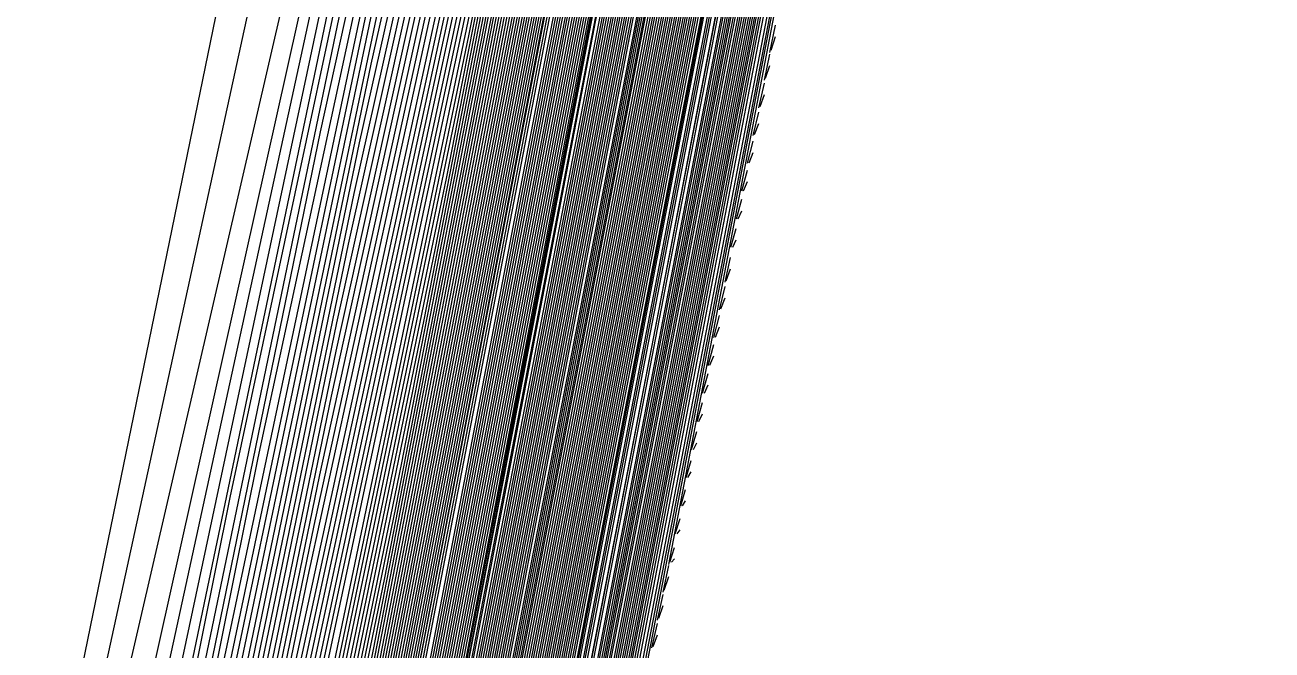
# Model space of a CAD drawing. Header units: inches. Extents: x 2608994 to 2618701, y 1261813 to 1271655.
# Drawn here: x 2617538.8 to 2617805, y 1263867.3 to 1264000.7 of the extents above; entities that cross this region are included whole.
import ezdxf

# ---------------------------------------------------------------- set-up
doc = ezdxf.new("R2010")
doc.units = ezdxf.units.IN
doc.header["$MEASUREMENT"] = 0

msp = doc.modelspace()

# ---------------------------------------------------------------- linework, layer by layer
for points, elevation in [([(2617623.4, 1263620.39), (2617859.89, 1264845.52), (2618066.8, 1265936.58), (2618226.4, 1266788.48), (2618311.99, 1267253.92)], 423), ([(2617609, 1263548.34), (2617915.6, 1265141.86), (2618219.2, 1266753.96), (2618306.8, 1267230.45)], 422), ([(2617449.4, 1262745.57), (2617804.23, 1264581.52), (2618096.8, 1266132.39), (2618215.6, 1266773.77), (2618294.8, 1267212.39)], 413), ([(2617437.4, 1262685.6), (2617803.06, 1264577.92), (2618088.4, 1266091.08), (2618208.4, 1266738.98), (2618290, 1267190.95)], 412), ([(2617586.2, 1263433.17), (2617894.04, 1265031.52), (2618206, 1266687.1), (2618295.98, 1267175.92)], 421), ([(2617420.6, 1262600.34), (2617801.9, 1264574.32), (2618080, 1266049.75), (2618202.4, 1266710.7), (2618284, 1267162.68)], 411), ([(2617571.8, 1263361.14), (2617880.8, 1264964.79), (2618198.8, 1266652.52), (2618291.14, 1267154.32)], 420), ([(2617411, 1262552.34), (2617800.97, 1264571.92), (2618072.8, 1266014.81), (2618196.4, 1266682.41), (2618279.2, 1267141.18)], 410), ([(2616766.14, 1262375.32), (2617303.41, 1262494.72), (2617309.55, 1262497.12), (2617345.6, 1262528.8), (2617375.6, 1262552.03), (2617394.8, 1262563.91), (2617411.6, 1262570.64), (2617794.64, 1264558.72), (2617975.6, 1265521.68), (2618206, 1266772.48), (2618268.4, 1267128.17)], 402), ([(2617549, 1263245.97), (2617863.95, 1264879.12), (2618184.4, 1266579.16), (2618281.29, 1267105.12)], 419), ([(2616451.68, 1262312.92), (2617131.65, 1262462.32), (2617261.37, 1262492.32), (2617267.57, 1262494.72), (2617319.2, 1262540.92), (2617361.2, 1262573.94), (2617388.8, 1262591.26), (2617416.4, 1262602.37), (2617520.8, 1263153.33), (2617787.45, 1264533.52), (2617876, 1265004.25), (2618128, 1266364.51), (2618206, 1266797.91), (2618255.2, 1267084.32)], 397), ([(2616700.09, 1262362.12), (2617296.59, 1262494.72), (2617301.69, 1262497.12), (2617339.6, 1262530.58), (2617370.4, 1262554.72), (2617391.2, 1262568.07), (2617411.6, 1262576.35), (2617412.8, 1262578.04), (2617520.8, 1263144.33), (2617794.17, 1264558.72), (2617966, 1265473.52), (2618197.6, 1266730.6), (2618260, 1267085.25)], 401), ([(2617189.84, 1262459.32), (2617363.44, 1262498.32), (2617367.12, 1262499.52), (2617392.4, 1262520.09), (2617404.4, 1262526.6), (2617405.6, 1262529.26), (2617798.65, 1264562.32), (2618044, 1265864.12), (2618174.8, 1266569.07), (2618264.8, 1267065.38)], 409), ([(2616258.68, 1262274.52), (2617060.14, 1262450.32), (2617233.01, 1262489.92), (2617242.68, 1262493.52), (2617304.8, 1262549.62), (2617355.58, 1262589.52), (2617388.8, 1262609.71), (2617418.8, 1262620.2), (2617523.2, 1263172.57), (2617796.08, 1264586.32), (2617985.2, 1265599.93), (2618131.6, 1266397.21), (2618202.4, 1266793.6), (2618246.8, 1267055.65)], 394), ([(2616644.89, 1262351.32), (2617285.74, 1262493.52), (2617292.45, 1262495.92), (2617333.6, 1262532.38), (2617367.2, 1262558.84), (2617392.4, 1262574.79), (2617412.8, 1262582.67), (2617414, 1262585.5), (2617519.6, 1263140.34), (2617793.47, 1264557.52), (2617951.6, 1265399.6), (2618186.84, 1266675.52), (2618251.6, 1267042.43)], 400), ([(2617134.79, 1262448.52), (2617356.67, 1262498.32), (2617388.8, 1262523.73), (2617405.6, 1262532.92), (2617406.8, 1262536.86), (2617798.18, 1264562.32), (2618039.2, 1265841.93), (2618170, 1266547.22), (2618258.8, 1267037.05)], 408), ([(2615757.12, 1262174.92), (2616140.27, 1262261.92), (2616400.53, 1262318.32), (2616696.4, 1262380.17), (2617051.85, 1262458.72), (2617163.38, 1262485.12), (2617175.78, 1262489.92), (2617262.8, 1262570.44), (2617300, 1262601.65), (2617332.92, 1262626.72), (2617375.6, 1262653.23), (2617392.4, 1262660.36), (2617426, 1262669.99), (2617427.2, 1262673.42), (2617519.6, 1263171.63), (2617790.46, 1264576.72), (2618036.8, 1265908.9), (2618134, 1266446.91), (2618196.4, 1266806.34), (2618228.8, 1267013.51)], 386), ([(2616324.79, 1262287.72), (2617087.59, 1262455.12), (2617243.82, 1262491.12), (2617251.85, 1262494.72), (2617309.6, 1262546.7), (2617357.6, 1262584.4), (2617388.8, 1262603.55), (2617417.6, 1262613.87), (2617524.4, 1263176.57), (2617806.27, 1264637.92), (2618051.2, 1265953.57), (2618203.6, 1266794.99), (2618240.8, 1267011.62)], 395), ([(2615691.2, 1262161.72), (2616108.4, 1262256.59), (2616382.31, 1262315.92), (2616694, 1262380.86), (2617046.07, 1262458.72), (2617156.78, 1262485.12), (2617166.47, 1262488.72), (2617257.11, 1262572.72), (2617295.2, 1262604.81), (2617328.48, 1262630.32), (2617352.8, 1262646.76), (2617373.2, 1262658.38), (2617391.2, 1262666.07), (2617427.2, 1262676.3), (2617428.4, 1262681), (2617463.2, 1262874.84), (2617519.6, 1263173.84), (2617789.98, 1264576.72), (2618032, 1265886.39), (2618114.34, 1266339.52), (2618190.4, 1266777), (2618224, 1266991)], 385), ([(2617504, 1263175.46), (2617587.57, 1263620.32), (2617782.4, 1264637.43), (2617918, 1265396.4), (2618005.6, 1265901.61), (2618052.4, 1266194.88), (2618063.2, 1266278.31), (2618065.3, 1266319.12), (2617918.52, 1266497.92), (2617769.82, 1266669.52), (2617642, 1266808.91), (2617466.18, 1266989.92)], 346), ([(2617068.78, 1262435.32), (2617349.62, 1262498.32), (2617386.4, 1262528.24), (2617406.8, 1262539.25), (2617797.25, 1264559.92), (2618022.4, 1265755.47), (2618155.6, 1266473.12), (2618248, 1266981.71)], 407), ([(2615635.69, 1262150.92), (2616085.6, 1262253.28), (2616372.4, 1262315.3), (2616692.8, 1262381.82), (2617034.96, 1262457.52), (2617146.1, 1262483.92), (2617158.73, 1262488.72), (2617255.6, 1262578.67), (2617296.4, 1262612.81), (2617331.2, 1262639.06), (2617356.4, 1262655.54), (2617378, 1262667.02), (2617428.4, 1262682.91), (2617465.6, 1262889.64), (2617520.8, 1263182.35), (2617789.5, 1264576.72), (2618028.4, 1265870.44), (2618113.87, 1266339.52), (2618186.8, 1266761.98), (2618220.4, 1266977.24)], 384), ([(2617534.6, 1263173.95), (2617839.87, 1264755.52), (2618149.6, 1266396.29), (2618254, 1266960.39)], 418), ([(2616573.17, 1262336.92), (2617175.74, 1262469.52), (2617278.96, 1262493.52), (2617284.65, 1262495.92), (2617330, 1262536.22), (2617367.2, 1262565.27), (2617392.4, 1262580.87), (2617414, 1262589), (2617790.7, 1264545.52), (2617919.2, 1265229.29), (2618165.2, 1266560.44), (2618236, 1266958.01)], 399), ([(2615569.79, 1262137.72), (2615765.2, 1262183.28), (2616054.4, 1262248.15), (2616356.91, 1262313.52), (2616691.6, 1262382.77), (2617034.5, 1262458.72), (2617139.52, 1262483.92), (2617150.83, 1262488.72), (2617248.69, 1262579.92), (2617290.4, 1262615.07), (2617326.4, 1262642.47), (2617352.8, 1262659.95), (2617375.6, 1262672.25), (2617391.2, 1262678.3), (2617428.4, 1262688.64), (2617429.6, 1262690.1), (2617464.4, 1262884.98), (2617520.8, 1263184.57), (2617789.25, 1264577.92), (2618027.2, 1265867.63), (2618122, 1266393.57), (2618183.2, 1266746.94), (2618215.6, 1266954.62)], 383), ([(2616380.12, 1262298.52), (2617104.19, 1262457.52), (2617250.54, 1262491.12), (2617259.73, 1262494.72), (2617314.4, 1262543.8), (2617358.8, 1262578.73), (2617386.4, 1262596.16), (2617416.4, 1262607.55), (2617417.6, 1262609.8), (2617500.4, 1263049.2), (2617781.47, 1264504.72), (2617844.85, 1264840.72), (2618093.2, 1266178.26), (2618176, 1266634.38), (2618232.4, 1266955.27)], 396), ([(2617539.4, 1263542.32), (2617631.2, 1263983.52), (2617741.94, 1264550.32), (2617830.4, 1265079.6), (2617853.2, 1265230.5), (2617858.71, 1265285.92), (2617636, 1265608.53), (2617402.19, 1265955.52), (2617339.8, 1266044.32), (2617274.58, 1266133.12), (2617176.06, 1266260.32), (2617079.2, 1266377.73), (2616959.2, 1266513.92), (2616849.32, 1266631.12), (2616799.6, 1266680.82), (2616755.2, 1266722.38), (2616712, 1266759.86), (2616670, 1266793.05), (2616438.4, 1266950.04)], 295), ([(2617518.4, 1263344.36), (2617590.4, 1263705.44), (2617758.13, 1264577.92), (2617844.8, 1265075.97), (2617907.2, 1265447.19), (2617942, 1265673.56), (2617949.2, 1265731.95), (2617949.82, 1265756.32), (2617727.67, 1266057.52), (2617618.12, 1266202.72), (2617502.34, 1266349.12), (2617385.92, 1266488.32), (2617236.1, 1266657.52), (2617095.81, 1266807.52), (2616954.54, 1266949.12)], 318), ([(2617013.73, 1262424.52), (2617338.88, 1262497.12), (2617342.22, 1262498.32), (2617384, 1262532.78), (2617408, 1262546.11), (2617797, 1264561.12), (2618017.6, 1265733.2), (2618148.4, 1266438.16), (2618240.8, 1266946.6)], 406), ([(2616192.62, 1262261.32), (2616387.11, 1262305.12), (2617043.56, 1262447.92), (2617226.31, 1262489.92), (2617234.8, 1262493.52), (2617300, 1262552.55), (2617352.8, 1262594.12), (2617387.6, 1262615.3), (2617420, 1262626.67), (2617502.8, 1263068.27), (2617780.29, 1264505.92), (2617847.12, 1264861.12), (2618054.8, 1265980.65), (2618186.8, 1266710.14), (2618226.4, 1266939.14)], 393), ([(2617518.4, 1263348.01), (2617595.2, 1263733.04), (2617757.64, 1264577.92), (2617843.6, 1265072.49), (2617904.8, 1265437.38), (2617938.4, 1265656.76), (2617945.6, 1265716.52), (2617945.6, 1265736.59), (2617713.86, 1266051.52), (2617608.3, 1266191.92), (2617493.92, 1266337.12), (2617380.4, 1266473.47), (2617232.98, 1266640.72), (2617092.4, 1266791.67), (2616951.43, 1266933.52)], 317), ([(2617520.2, 1263101.94), (2617827.46, 1264693.12), (2618142.4, 1266361.59), (2618248, 1266932.3)], 417), ([(2615503.93, 1262124.52), (2615724.4, 1262175.96), (2616029.2, 1262244.36), (2616344.09, 1262312.32), (2616689.2, 1262383.47), (2617018.1, 1262456.32), (2617128.87, 1262482.72), (2617141.68, 1262487.52), (2617243.6, 1262582.77), (2617286.8, 1262619.26), (2617324, 1262647.61), (2617350.4, 1262665.11), (2617373.2, 1262677.48), (2617388.8, 1262683.67), (2617429.6, 1262694.94), (2617430.8, 1262697.67), (2617464.4, 1262886.79), (2617520.8, 1263186.78), (2617788.55, 1264576.72), (2618022.4, 1265845.05), (2618117.2, 1266371.24), (2618178.4, 1266724.68), (2618210.8, 1266931.98)], 382), ([(2617539.52, 1263538.72), (2617628.8, 1263968.29), (2617742.44, 1264550.32), (2617832.8, 1265090.09), (2617856.8, 1265248.44), (2617862.8, 1265306.54), (2617668.81, 1265585.92), (2617411.94, 1265965.12), (2617347.48, 1266056.32), (2617280.98, 1266146.32), (2617180.94, 1266274.72), (2617083.45, 1266392.32), (2616962.42, 1266529.12), (2616850, 1266648.48), (2616800.8, 1266697.41), (2616754, 1266741.05), (2616710.8, 1266778.34), (2616668.8, 1266811.32), (2616491.2, 1266931.49)], 296), ([(2617532.8, 1263357.67), (2617768.94, 1264592.32), (2617888, 1265265.21), (2617966, 1265720.21), (2618009.2, 1265995.51), (2618018.74, 1266073.12), (2618019.29, 1266099.52), (2617814.8, 1266358.54), (2617730.71, 1266460.72), (2617648, 1266557.92), (2617569.54, 1266646.72), (2617482.95, 1266741.52), (2617301.2, 1266932.08)], 335), ([(2617676.2, 1263885.57), (2617978, 1265457.82), (2618255.2, 1266930.66)], 426), ([(2617561.6, 1263530.4), (2617764, 1264586.32), (2617867.6, 1265176.44), (2617938.4, 1265593.26), (2617976.8, 1265840.13), (2617985.2, 1265906.63), (2617986.4, 1265938.84), (2617825.55, 1266149.92), (2617719.99, 1266285.52), (2617620.07, 1266409.12), (2617521.73, 1266525.52), (2617400.35, 1266662.32), (2617266.88, 1266806.32), (2617148.62, 1266928.72)], 327), ([(2616953.21, 1262412.52), (2617331.94, 1262497.12), (2617379.07, 1262535.52), (2617394.8, 1262545.83), (2617408, 1262551.48), (2617409.2, 1262553.62), (2617796.53, 1264561.12), (2618012.8, 1265710.91), (2618143.6, 1266416.21), (2618236, 1266924.91)], 405), ([(2617548.4, 1263450.29), (2617766.36, 1264588.72), (2617876, 1265210.63), (2617950.4, 1265646.1), (2617991.2, 1265905.43), (2618000.8, 1265979.03), (2618003.2, 1266017.92), (2617889.15, 1266166.72), (2617769.27, 1266319.12), (2617667.36, 1266443.92), (2617650.4, 1266464.19), (2617648.2, 1266464.32), (2617649.2, 1266466.42), (2617580.62, 1266545.92), (2617475.13, 1266664.72), (2617358.66, 1266790.72), (2617229.68, 1266925.12)], 331), ([(2617526.8, 1263421.23), (2617606, 1263812.33), (2617747.68, 1264544.32), (2617814.8, 1264931.51), (2617873.6, 1265283.59), (2617906, 1265494.36), (2617913.2, 1265551.87), (2617913.9, 1265572.72), (2617544.66, 1266087.52), (2617445.82, 1266218.32), (2617345.5, 1266344.32), (2617212.7, 1266501.52), (2617080.36, 1266649.12), (2616939.09, 1266796.72), (2616811.6, 1266920.27)], 309), ([(2615443.22, 1262112.52), (2615683.6, 1262168.67), (2616000.4, 1262239.8), (2616331.18, 1262311.12), (2616687.52, 1262384.32), (2617017.64, 1262457.52), (2617122.3, 1262482.72), (2617133.78, 1262487.52), (2617237.6, 1262584.83), (2617281.28, 1262621.92), (2617319.2, 1262651.06), (2617346.8, 1262669.55), (2617369.6, 1262682.16), (2617387.6, 1262689.42), (2617430.8, 1262701.24), (2617432, 1262705.33), (2617464.4, 1262888.59), (2617520.8, 1263189), (2617788.3, 1264577.92), (2618020, 1265835.63), (2618113.6, 1266355.64), (2618174.8, 1266709.59), (2618207.2, 1266918.12)], 381), ([(2617519.6, 1263357.82), (2617598.8, 1263754.47), (2617756.94, 1264576.72), (2617840, 1265054.97), (2617900, 1265412.74), (2617933.6, 1265631.2), (2617940.8, 1265688.43), (2617942, 1265715.56), (2617705.43, 1266038.32), (2617601.28, 1266177.52), (2617488.44, 1266321.52), (2617376.17, 1266457.12), (2617229.88, 1266623.92), (2617090, 1266774.78), (2616949.6, 1266916.68)], 316), ([(2617554.4, 1263490.32), (2617764.26, 1264585.12), (2617868.8, 1265179.82), (2617940.8, 1265602.87), (2617980.4, 1265856.5), (2617989.04, 1265924.32), (2617990.68, 1265957.92), (2617855.65, 1266135.52), (2617738.88, 1266285.52), (2617645.6, 1266401.38), (2617542.82, 1266523.12), (2617428.17, 1266652.72), (2617301.88, 1266789.52), (2617179.81, 1266916.72)], 328), ([(2617552, 1263474.92), (2617764.96, 1264586.32), (2617872.4, 1265197.02), (2617944.4, 1265619.72), (2617984, 1265872.84), (2617993.6, 1265948.69), (2617994.8, 1265978.58), (2617855.34, 1266160.72), (2617747.38, 1266298.72), (2617650.4, 1266418.34), (2617558.81, 1266526.72), (2617450.62, 1266649.12), (2617331.25, 1266778.72), (2617206.18, 1266909.52)], 329), ([(2617570, 1263497.53), (2617767.23, 1264521.52), (2617873.6, 1265104.67), (2617993.6, 1265774.27), (2618069.2, 1266210.93), (2618110, 1266470.07), (2618119.07, 1266544.72), (2618120.18, 1266578.32), (2618037.55, 1266674.32), (2617921.58, 1266802.72), (2617820.82, 1266909.52)], 359), ([(2617531.6, 1263348.43), (2617769.64, 1264593.52), (2617890.4, 1265275.36), (2617969.6, 1265736.85), (2618012.8, 1266011.51), (2618022.4, 1266087.99), (2618023.6, 1266119.49), (2617834.17, 1266358.72), (2617681.02, 1266542.32), (2617604.28, 1266629.92), (2617523.77, 1266718.72), (2617346.53, 1266905.92)], 336), ([(2616137.23, 1262250.52), (2616363.9, 1262301.52), (2617032.42, 1262446.72), (2617219.53, 1262489.92), (2617225.56, 1262492.32), (2617294, 1262554.48), (2617348.85, 1262597.92), (2617386.4, 1262620.91), (2617420, 1262632.44), (2617423.6, 1262646.19), (2617517.2, 1263145.74), (2617793.31, 1264576.72), (2618052.4, 1265971.37), (2618153.2, 1266526.13), (2618219.2, 1266902.96)], 392), ([(2617517.2, 1263349.14), (2617602.4, 1263775.9), (2617756.02, 1264574.32), (2617837.6, 1265044.45), (2617896.4, 1265395.46), (2617930, 1265614.28), (2617937.2, 1265672.54), (2617937.83, 1265695.12), (2617696.15, 1266026.32), (2617594.27, 1266163.12), (2617482.98, 1266305.92), (2617371.32, 1266441.52), (2617225.71, 1266608.32), (2617088.34, 1266757.12), (2616947.2, 1266900.4)], 315), ([(2617572.4, 1263512.46), (2617766.76, 1264521.52), (2617860.4, 1265034.77), (2617985.2, 1265730.81), (2618063.2, 1266180.72), (2618105.2, 1266446.48), (2618114.8, 1266524.65), (2618116, 1266558.42), (2618027.2, 1266661.83), (2617910.06, 1266791.92), (2617808.43, 1266899.92)], 358), ([(2617577.2, 1263542.33), (2617766.04, 1264522.72), (2617842.4, 1264941.24), (2617970.8, 1265657.36), (2618052.4, 1266127.4), (2618095.6, 1266399.25), (2618105.77, 1266479.92), (2618107.55, 1266518.32), (2618106.4, 1266521.35), (2618006.4, 1266637.12), (2617876.19, 1266782.32), (2617765.35, 1266899.92)], 356), ([(2615382.51, 1262100.52), (2615644, 1262161.67), (2615976.4, 1262236.33), (2616320.8, 1262310.47), (2616685.6, 1262385.12), (2617006.58, 1262456.32), (2617111.69, 1262481.52), (2617124.6, 1262486.32), (2617182.4, 1262541.97), (2617235.2, 1262590.09), (2617280.8, 1262628.68), (2617320.84, 1262659.12), (2617349.2, 1262677.65), (2617373.49, 1262690.32), (2617420, 1262705.07), (2617432, 1262707.52), (2617466.8, 1262903.47), (2617523.2, 1263203.82), (2617787.6, 1264576.72), (2618017.6, 1265826.2), (2618111.2, 1266346.81), (2618171.2, 1266694.49), (2618202.4, 1266895.37)], 380), ([(2617533.31, 1263470.32), (2617610.8, 1263849.05), (2617746.18, 1264546.72), (2617808.8, 1264909.78), (2617862.8, 1265235.62), (2617891.6, 1265424.99), (2617897.6, 1265474.13), (2617897.6, 1265492.08), (2617663.6, 1265822.53), (2617659.88, 1265825.92), (2617658.8, 1265829.28), (2617506.96, 1266044.32), (2617423.57, 1266157.12), (2617338.02, 1266267.52), (2617222, 1266409.21), (2617100.8, 1266548.67), (2616968.99, 1266691.12), (2616850, 1266811.39), (2616758.94, 1266896.32)], 305), ([(2617549.6, 1263459.51), (2617765.66, 1264587.52), (2617874.8, 1265207.28), (2617948, 1265636.55), (2617988.8, 1265897.67), (2617997.33, 1265965.12), (2617998.77, 1265998.72), (2617871.74, 1266164.32), (2617760.69, 1266305.92), (2617667.2, 1266421.06), (2617576.94, 1266527.92), (2617474.22, 1266644.32), (2617360.67, 1266767.92), (2617237.18, 1266897.52)], 330), ([(2617661.8, 1263813.52), (2617964.8, 1265391.5), (2618248, 1266896.22)], 425), ([(2617528, 1263431.28), (2617607.2, 1263821.49), (2617747.41, 1264545.52), (2617816, 1264941.97), (2617872.4, 1265280.94), (2617903.6, 1265485.83), (2617909.6, 1265535.71), (2617909.6, 1265553.25), (2617534.3, 1266077.92), (2617440.47, 1266202.72), (2617343.66, 1266325.12), (2617215.9, 1266477.52), (2617086.4, 1266623.12), (2616946.74, 1266770.32), (2616822.87, 1266891.52)], 308), ([(2617497.4, 1262986.8), (2617811.85, 1264613.92), (2618129.2, 1266294.69), (2618239.6, 1266891.06)], 416), ([(2617574.8, 1263527.39), (2617766.28, 1264521.52), (2617848.4, 1264971.44), (2617976.8, 1265687.32), (2618057.2, 1266150.5), (2618100.4, 1266422.87), (2618110, 1266499.33), (2618111.64, 1266538.72), (2618018.14, 1266647.92), (2617899.71, 1266779.92), (2617796.09, 1266890.32)], 357), ([(2616065.89, 1262236.12), (2616335.09, 1262296.72), (2616999.58, 1262440.72), (2617208.86, 1262488.72), (2617217.76, 1262492.32), (2617283.26, 1262552.32), (2617338.01, 1262596.72), (2617362.4, 1262613.62), (2617382.8, 1262625.36), (2617397.2, 1262631.56), (2617421.2, 1262638.76), (2617423.6, 1262647.67), (2617518.4, 1263154.23), (2617792.84, 1264576.72), (2618048.8, 1265955.53), (2618149.6, 1266510.72), (2618215.6, 1266888.09)], 391), ([(2617511.2, 1263221.77), (2617598.1, 1263682.72), (2617775.4, 1264606.72), (2617909.6, 1265359.62), (2617996, 1265859.65), (2618041.6, 1266147.95), (2618051.22, 1266224.32), (2618052.51, 1266260.32), (2617944.64, 1266393.52), (2617846.7, 1266511.12), (2617740.84, 1266633.52), (2617638.4, 1266746.74), (2617637.89, 1266749.92), (2617636, 1266749.4), (2617505.97, 1266886.72)], 343), ([(2617541.53, 1263574.72), (2617579.07, 1263759.52), (2617643.2, 1264059.57), (2617739.89, 1264552.72), (2617810, 1264973.63), (2617831.6, 1265114.27), (2617839.36, 1265176.72), (2617838.8, 1265184.07), (2617671.64, 1265426.32), (2617672.64, 1265427.52), (2617541.2, 1265621.56), (2617350.84, 1265912.32), (2617241.25, 1266069.52), (2617149.2, 1266191.92), (2617053.44, 1266310.72), (2616942.63, 1266439.12), (2616836.8, 1266554.2), (2616788.8, 1266603.07), (2616754, 1266635.99), (2616709.6, 1266674.88), (2616668.8, 1266707.41), (2616634, 1266732.22), (2616516.4, 1266808.56), (2616406, 1266882.96)], 290), ([(2617524.4, 1263389.85), (2617606, 1263797.32), (2617755.97, 1264576.72), (2617836.4, 1265040.94), (2617894, 1265385.55), (2617926.4, 1265597.32), (2617933.6, 1265656.93), (2617933.6, 1265675.51), (2617678.99, 1266025.12), (2617584.57, 1266152.32), (2617474.66, 1266293.92), (2617365.48, 1266427.12), (2617222.64, 1266591.52), (2617085.87, 1266740.32), (2616944.61, 1266884.32)], 314), ([(2615316.68, 1262087.32), (2615598.4, 1262153.31), (2615945.2, 1262231.29), (2616305.12, 1262308.72), (2616684.4, 1262386.07), (2617000.82, 1262456.32), (2617105.14, 1262481.52), (2617116.74, 1262486.32), (2617175.1, 1262542.72), (2617229.2, 1262592.18), (2617276, 1262631.97), (2617316.8, 1262663.17), (2617346.8, 1262682.87), (2617372, 1262696.02), (2617418.8, 1262711.08), (2617433.2, 1262714.3), (2617465.6, 1262898.72), (2617522, 1263199.73), (2617787.35, 1264577.92), (2618014, 1265810.15), (2618106.4, 1266324.39), (2618166.4, 1266672.13), (2618198.8, 1266881.49)], 379), ([(2617541.92, 1263572.32), (2617577.75, 1263748.72), (2617640.8, 1264044.37), (2617740.4, 1264552.72), (2617817.2, 1265014.56), (2617837.6, 1265149.48), (2617843.29, 1265203.12), (2617595.2, 1265566.32), (2617349.82, 1265937.52), (2617294.18, 1266017.92), (2617234.26, 1266100.72), (2617137.88, 1266226.72), (2617039.45, 1266346.72), (2616934.59, 1266466.72), (2616815.2, 1266594.3), (2616776.8, 1266632.25), (2616738.4, 1266667.42), (2616700, 1266700.14), (2616664, 1266728.25), (2616437.2, 1266879.47)], 291), ([(2616506.98, 1262323.72), (2617148.28, 1262464.72), (2617268.12, 1262492.32), (2617276.77, 1262495.92), (2617326.4, 1262540.07), (2617366, 1262570.86), (2617392.4, 1262586.96), (2617415.2, 1262595.38), (2617523.2, 1263163.56), (2617789.53, 1264541.92), (2617897.6, 1265116.79), (2618147.2, 1266465.68), (2618221.6, 1266881.16)], 398), ([(2617533.71, 1263476.32), (2617612, 1263858.26), (2617745.69, 1264546.72), (2617805.2, 1264891.91), (2617858, 1265210.46), (2617886.8, 1265398.81), (2617892.9, 1265446.72), (2617894, 1265471.12), (2617498.49, 1266032.32), (2617416.45, 1266143.92), (2617332.3, 1266253.12), (2617216.97, 1266394.72), (2617098.62, 1266531.52), (2616968.23, 1266673.12), (2616850, 1266793.27), (2616757.75, 1266879.52)], 304), ([(2617578.4, 1263550.97), (2617765.79, 1264523.92), (2617835.2, 1264904.36), (2617966, 1265634.13), (2618047.6, 1266104.26), (2618092, 1266384.12), (2618101.6, 1266460.74), (2618103.12, 1266499.12), (2617995.76, 1266625.12), (2617872.4, 1266763.3), (2617763.57, 1266879.52)], 355), ([(2617541.2, 1263410.13), (2617767.06, 1264589.92), (2617880.8, 1265234.65), (2617956.4, 1265677.36), (2617997.2, 1265938.66), (2618005.77, 1266007.12), (2618006.9, 1266039.52), (2617780.78, 1266328.72), (2617691.59, 1266437.92), (2617605.14, 1266539.92), (2617511.9, 1266645.52), (2617406.8, 1266760.12), (2617295.77, 1266877.12)], 332), ([(2617565.2, 1263449.13), (2617780.11, 1264564.72), (2617956.4, 1265528.99), (2618057.2, 1266091.75), (2618122, 1266468.45), (2618155.6, 1266686.86), (2618162.79, 1266751.12), (2618162.92, 1266777.52), (2618071.79, 1266877.12)], 369), ([(2615999.91, 1262222.92), (2616308.8, 1262292.5), (2616966.74, 1262434.72), (2617198.1, 1262487.52), (2617209.86, 1262492.32), (2617282, 1262558.36), (2617342, 1262606.32), (2617378, 1262629.16), (2617396, 1262637.21), (2617422.4, 1262645.08), (2617423.6, 1262649.19), (2617518.4, 1263156.46), (2617792.36, 1264576.72), (2618046.4, 1265946.22), (2618139.83, 1266460.72), (2618212, 1266873.21)], 390), ([(2617540.45, 1263551.92), (2617633.6, 1263998.75), (2617741.6, 1264551.14), (2617829.2, 1265076.7), (2617850.8, 1265221.4), (2617854.58, 1265253.52), (2617854.4, 1265266.38), (2617669.6, 1265533.01), (2617388.36, 1265951.92), (2617328.72, 1266037.12), (2617266.42, 1266122.32), (2617169.3, 1266248.32), (2617074.66, 1266363.52), (2616956.8, 1266497.86), (2616848.11, 1266614.32), (2616798.4, 1266664.26), (2616756.4, 1266703.72), (2616713.2, 1266741.4), (2616671.2, 1266774.79), (2616638.8, 1266797.96), (2616527.2, 1266871.71)], 294), ([(2616881.7, 1262398.12), (2617321.13, 1262495.92), (2617326.59, 1262498.32), (2617375.6, 1262539.33), (2617394.8, 1262551.85), (2617409.2, 1262557.8), (2617410.4, 1262561.19), (2617795.82, 1264559.92), (2617999.6, 1265643.59), (2618131.6, 1266355.08), (2618225.2, 1266869.6)], 404), ([(2617513.6, 1263305.33), (2617577.2, 1263625.7), (2617760.72, 1264581.52), (2617855.6, 1265124.69), (2617921.6, 1265515.7), (2617957.6, 1265749.03), (2617965.42, 1265812.72), (2617966, 1265837.77), (2617770.91, 1266098.32), (2617654.38, 1266250.72), (2617528.51, 1266406.72), (2617408, 1266548.01), (2617255.33, 1266717.52), (2617111.8, 1266868.72)], 322), ([(2617520.8, 1263375.08), (2617604.8, 1263794.14), (2617753.6, 1264566.31), (2617829.2, 1265002.25), (2617888, 1265353.38), (2617921.6, 1265571.62), (2617928.8, 1265628.62), (2617930, 1265654.43), (2617660, 1266026.58), (2617657.71, 1266027.52), (2617658.8, 1266029.47), (2617578.52, 1266136.72), (2617471.14, 1266275.92), (2617362.67, 1266409.12), (2617220.65, 1266573.52), (2617084.54, 1266722.32), (2616943.6, 1266866.7)], 313), ([(2617538.8, 1263394.7), (2617767.76, 1264591.12), (2617882, 1265237.97), (2617958.8, 1265686.84), (2618000.8, 1265954.8), (2618010.4, 1266032.26), (2618011.21, 1266058.72), (2617908.29, 1266191.92), (2617796.2, 1266333.52), (2617706.9, 1266442.72), (2617620.37, 1266544.72), (2617530.32, 1266646.72), (2617430.26, 1266755.92), (2617324.56, 1266867.52)], 333), ([(2617558, 1263409.1), (2617780.81, 1264565.92), (2617958.8, 1265538.72), (2618059.6, 1266100.87), (2618124.4, 1266476.65), (2618158, 1266692.22), (2618166.4, 1266762.39), (2618167.59, 1266795.52), (2618166.4, 1266799.21), (2618104.33, 1266866.32)], 370), ([(2617511.42, 1263417.52), (2617541.85, 1263580.72), (2617580.38, 1263770.32), (2617645.6, 1264074.75), (2617739.39, 1264552.72), (2617806.4, 1264955.33), (2617826.8, 1265087.67), (2617835.52, 1265156.32), (2617835.2, 1265163.05), (2617614.37, 1265486.32), (2617494.4, 1265666.97), (2617338.96, 1265906.32), (2617232.42, 1266059.92), (2617142.61, 1266179.92), (2617047.24, 1266298.72), (2616940, 1266423.53), (2616835.66, 1266537.52), (2616788.8, 1266585.5), (2616754.76, 1266617.92), (2616710.8, 1266656.58), (2616668.8, 1266690.18), (2616632.8, 1266715.84), (2616516.4, 1266791), (2616407.2, 1266864.24)], 289), ([(2617541.49, 1263561.52), (2617636, 1264013.96), (2617741.17, 1264551.52), (2617824.4, 1265050.96), (2617846, 1265194.46), (2617850.8, 1265234.1), (2617850.8, 1265245.38), (2617619.2, 1265582.04), (2617376.26, 1265945.92), (2617319.42, 1266027.52), (2617259.2, 1266110.32), (2617165.42, 1266232.72), (2617070.3, 1266349.12), (2616955.04, 1266481.12), (2616846.93, 1266597.52), (2616797.2, 1266647.73), (2616757.6, 1266685.09), (2616713.2, 1266723.97), (2616672.4, 1266756.54), (2616638.8, 1266780.69), (2616514.35, 1266862.72)], 293), ([(2617534.33, 1263483.52), (2617613.2, 1263867.48), (2617745.21, 1264546.72), (2617802.8, 1264881.11), (2617854.4, 1265192.73), (2617883.2, 1265381.28), (2617889.2, 1265428.8), (2617890.13, 1265450.32), (2617488.34, 1266022.72), (2617408.47, 1266131.92), (2617326.61, 1266238.72), (2617212.89, 1266379.12), (2617098.28, 1266512.32), (2616967.6, 1266654.98), (2616850.04, 1266775.12), (2616757.6, 1266861.84)], 303), ([(2615255.97, 1262075.32), (2615557.6, 1262146.08), (2615920, 1262227.6), (2616294.4, 1262308.03), (2616682, 1262386.77), (2616989.78, 1262455.12), (2617094.55, 1262480.32), (2617107.53, 1262485.12), (2617169.2, 1262544.79), (2617224.4, 1262595.34), (2617272.49, 1262636.32), (2617314.4, 1262668.4), (2617343.2, 1262687.4), (2617368.4, 1262700.8), (2617418.8, 1262717.62), (2617433.2, 1262720.02), (2617434.4, 1262722.37), (2617466.8, 1262907.07), (2617523.2, 1263208.25), (2617786.87, 1264577.92), (2618011.6, 1265800.7), (2618104, 1266315.53), (2618162.8, 1266656.98), (2618194, 1266858.62)], 378), ([(2617514.8, 1263315.07), (2617578.4, 1263634.87), (2617759.6, 1264578.03), (2617850.8, 1265100.34), (2617915.6, 1265483.94), (2617952.8, 1265723.76), (2617961.2, 1265790.75), (2617962.32, 1265816.32), (2617767.7, 1266077.92), (2617649.2, 1266233.44), (2617523.91, 1266389.92), (2617400.67, 1266535.12), (2617246.62, 1266706.72), (2617102.19, 1266859.12)], 321), ([(2617535.2, 1263278.06), (2617784.54, 1264573.12), (2617994.8, 1265719.27), (2618088.4, 1266241.22), (2618149.6, 1266596.85), (2618180.8, 1266798.75), (2618188.05, 1266860.32)], 375), ([(2617580.8, 1263565.92), (2617765.32, 1264523.92), (2617819.6, 1264820.95), (2617956.4, 1265583.77), (2618041.6, 1266073.95), (2618087.2, 1266360.41), (2618097.16, 1266439.12), (2618099.01, 1266478.72), (2617996, 1266600.67), (2617871.11, 1266741.52), (2617762.9, 1266857.92)], 354), ([(2617484.2, 1262920.73), (2617808.16, 1264597.12), (2618120.8, 1266253.48), (2618232.4, 1266856.36)], 415), ([(2617492, 1263095.45), (2617585.6, 1263595.81), (2617764.4, 1264524.06), (2617813.6, 1264793.45), (2617949.2, 1265550.69), (2618033.2, 1266034.64), (2618078.8, 1266321.4), (2618088.34, 1266395.92), (2618090.8, 1266425.26), (2618090.49, 1266439.12), (2617972.45, 1266579.52), (2617843.24, 1266725.92), (2617725.09, 1266853.12)], 352), ([(2617501.6, 1263157.05), (2617594.65, 1263652.72), (2617762.93, 1264526.32), (2617796.8, 1264711.64), (2617931.2, 1265463.83), (2618015.2, 1265948.47), (2618060.8, 1266234.4), (2618071.6, 1266317.97), (2618073.76, 1266358.72), (2618057.35, 1266380.32), (2617940.08, 1266520.72), (2617795.85, 1266686.32), (2617640.8, 1266853.72)], 348), ([(2615944.48, 1262212.12), (2616282.62, 1262288.32), (2616694, 1262376.01), (2616950.21, 1262432.32), (2617191.45, 1262487.52), (2617200.7, 1262491.12), (2617276, 1262560.32), (2617337.2, 1262609.56), (2617361.2, 1262625.83), (2617381.6, 1262637.28), (2617396, 1262643.29), (2617423.6, 1262651.42), (2617424.8, 1262656.76), (2617518.4, 1263158.68), (2617791.88, 1264576.72), (2618042.8, 1265930.35), (2618138.98, 1266460.72), (2618207.2, 1266851.17)], 389), ([(2617531.6, 1263453.65), (2617608.4, 1263830.67), (2617746.93, 1264545.52), (2617811.2, 1264917.12), (2617867.6, 1265255.92), (2617898.8, 1265459.76), (2617904.8, 1265507.25), (2617906, 1265532.26), (2617527.48, 1266063.52), (2617438.81, 1266182.32), (2617347.6, 1266298.72), (2617228, 1266443.05), (2617100.72, 1266587.92), (2616965.9, 1266731.92), (2616846.4, 1266851.06)], 307), ([(2617537.6, 1263385.46), (2617768.46, 1264592.32), (2617886.8, 1265261.92), (2617963.6, 1265710.77), (2618005.6, 1265979.48), (2618014, 1266046.79), (2618015.2, 1266079.75), (2617809.76, 1266340.72), (2617648, 1266535.39), (2617558.52, 1266637.12), (2617461.03, 1266743.92), (2617358.8, 1266852.3)], 334), ([(2617523.2, 1263391.22), (2617602.4, 1263784.87), (2617750, 1264549.14), (2617824.4, 1264977.59), (2617884.4, 1265335.99), (2617918, 1265554.54), (2617925.2, 1265612.51), (2617925.85, 1265633.92), (2617570.68, 1266123.52), (2617464.4, 1266262), (2617357.86, 1266393.52), (2617218.65, 1266555.52), (2617082.8, 1266704.76), (2616942.15, 1266849.52)], 312), ([(2617522, 1263292.8), (2617770.6, 1264593.52), (2617894, 1265288.78), (2617975.6, 1265762.85), (2618020, 1266043.44), (2618029.86, 1266119.92), (2618032.19, 1266143.92), (2618032, 1266159.08), (2617945.79, 1266268.72), (2617836.23, 1266404.32), (2617724.54, 1266537.52), (2617644.81, 1266627.52), (2617645.6, 1266629.57), (2617644.4, 1266629.29), (2617546, 1266737.72), (2617440.78, 1266849.52)], 338), ([(2617494.4, 1263110.82), (2617588, 1263610.75), (2617764.13, 1264525.12), (2617810, 1264776.35), (2617945.6, 1265534.12), (2618029.6, 1266018.5), (2618075.2, 1266306.1), (2618084.8, 1266382.87), (2618086.13, 1266419.92), (2617955.8, 1266574.72), (2617828, 1266719.68), (2617707.45, 1266849.52)], 351), ([(2617541.2, 1263311.84), (2617783.61, 1264570.72), (2617990, 1265696.48), (2618084.8, 1266225.46), (2618146, 1266581.59), (2618177.2, 1266784.71), (2618184.36, 1266848.32)], 374), ([(2617562.8, 1263452.75), (2617768.65, 1264521.52), (2617902.4, 1265254.35), (2618014, 1265877.33), (2618086, 1266294.24), (2618123.2, 1266531.96), (2618131.75, 1266602.32), (2618132.94, 1266638.32), (2618053.03, 1266729.52), (2617945.29, 1266847.12)], 362), ([(2615195.26, 1262063.32), (2615512, 1262137.77), (2615890, 1262222.88), (2616280, 1262306.59), (2616680.8, 1262387.72), (2616984.03, 1262455.12), (2617088.03, 1262480.32), (2617099.69, 1262485.12), (2617162, 1262545.64), (2617219.6, 1262598.52), (2617269.51, 1262641.12), (2617312, 1262673.66), (2617343.2, 1262694.09), (2617369.6, 1262707.7), (2617429.6, 1262727.33), (2617433.2, 1262732.77), (2617434.4, 1262725.89), (2617471.6, 1262935.08), (2617526.8, 1263229.41), (2617786.17, 1264576.72), (2618005.6, 1265771.38), (2618098, 1266286.26), (2618158, 1266634.55), (2618190.4, 1266844.71)], 377), ([(2617535.42, 1263493.12), (2617615.6, 1263882.76), (2617744.94, 1264547.92), (2617801.6, 1264877.4), (2617852, 1265182.46), (2617879.6, 1265363.7), (2617885.6, 1265411.97), (2617886.02, 1265429.92), (2617479.09, 1266011.92), (2617402, 1266117.93), (2617320.93, 1266224.32), (2617208.82, 1266363.52), (2617096.87, 1266494.32), (2616967.85, 1266635.92), (2616850, 1266757.04), (2616756.4, 1266845.11)], 302), ([(2617508.8, 1263203.34), (2617601.76, 1263697.12), (2617761.74, 1264527.52), (2617789.58, 1264679.92), (2617921.6, 1265420.47), (2618005.6, 1265906.73), (2618050, 1266187.75), (2618059.6, 1266264.2), (2618061.44, 1266289.12), (2618060.8, 1266300.64), (2617891.13, 1266506.32), (2617741.88, 1266677.92), (2617587.27, 1266844.72)], 345), ([(2617516, 1263324.81), (2617584.4, 1263668.67), (2617759.53, 1264580.32), (2617850.8, 1265103.86), (2617914.4, 1265481.51), (2617950.4, 1265715.77), (2617957.6, 1265775.45), (2617957.81, 1265797.12), (2617759.08, 1266064.72), (2617650.4, 1266208.33), (2617522.26, 1266369.52), (2617395.74, 1266519.52), (2617242.37, 1266691.12), (2617099.67, 1266842.32)], 320), ([(2616832.16, 1262388.52), (2617314.26, 1262495.92), (2617376.8, 1262546.55), (2617394.8, 1262557.88), (2617410.4, 1262564.12), (2617795.12, 1264558.72), (2617991.2, 1265601.94), (2618124.4, 1266320.02), (2618219.2, 1266841.14)], 403), ([(2617524.4, 1263401.2), (2617603.6, 1263794.02), (2617748.8, 1264545.19), (2617819.6, 1264952.88), (2617879.6, 1265311.16), (2617913.2, 1265528.8), (2617920.4, 1265584.67), (2617922.1, 1265612.32), (2617660, 1265977.53), (2617562.87, 1266110.32), (2617457.5, 1266248.32), (2617351.08, 1266380.32), (2617209.27, 1266545.92), (2617072.88, 1266695.92), (2616931.89, 1266841.12)], 311), ([(2617496.8, 1263126.21), (2617590.4, 1263625.7), (2617763.65, 1264525.12), (2617801.6, 1264732.66), (2617937.2, 1265490.36), (2618022.4, 1265980.93), (2618069.2, 1266273.76), (2618080, 1266357.41), (2618082.23, 1266398.32), (2618081.2, 1266401.54), (2617962.87, 1266542.32), (2617821.05, 1266704.32), (2617694.45, 1266841.12)], 350), ([(2617540.41, 1263560.32), (2617575.43, 1263733.12), (2617638.4, 1264029.17), (2617740.67, 1264551.52), (2617814.8, 1264995.08), (2617837.6, 1265142.45), (2617847.22, 1265217.52), (2617846.95, 1265224.72), (2617609.6, 1265570.59), (2617377.25, 1265920.72), (2617317.79, 1266007.12), (2617257.32, 1266091.12), (2617161.56, 1266217.12), (2617063.96, 1266337.12), (2616947.99, 1266470.32), (2616839.2, 1266587.55), (2616791.2, 1266635.93), (2616752.8, 1266671.96), (2616709.6, 1266709.57), (2616668.8, 1266741.94), (2616636.4, 1266765.05), (2616526, 1266837.33)], 292), ([(2617520.8, 1263283.55), (2617771.6, 1264596.37), (2617897.6, 1265305.73), (2617980.4, 1265786.59), (2618024.8, 1266067.82), (2618034.4, 1266143.34), (2618035.88, 1266179.92), (2617834.22, 1266430.72), (2617746.39, 1266535.12), (2617662.4, 1266631.46), (2617571.2, 1266732.09), (2617472.28, 1266837.52)], 339), ([(2617489.6, 1263080.08), (2617583.2, 1263580.86), (2617764.85, 1264523.92), (2617816, 1264803.89), (2617952.8, 1265567.24), (2618038, 1266057.88), (2618082.4, 1266336.68), (2618093.2, 1266421.93), (2618094.62, 1266459.52), (2617985.04, 1266589.12), (2617866.38, 1266723.52), (2617759.91, 1266838.72)], 353), ([(2617499.2, 1263141.62), (2617591.6, 1263634.37), (2617763.18, 1264525.12), (2617800.46, 1264729.12), (2617936, 1265487.29), (2618021.2, 1265978.99), (2618066.8, 1266266.83), (2618076.4, 1266343.56), (2618077.65, 1266380.32), (2617936.09, 1266549.52), (2617803.56, 1266700.72), (2617675.82, 1266838.72)], 349), ([(2617504, 1263172.48), (2617597.17, 1263668.32), (2617762.46, 1264526.32), (2617796.8, 1264714.41), (2617930, 1265460.74), (2618014, 1265946.5), (2618058.4, 1266227.38), (2618068.07, 1266304.72), (2618069.2, 1266340.58), (2617915.6, 1266525.45), (2617777.43, 1266683.92), (2617634.8, 1266838.37)], 347), ([(2617510, 1263212.55), (2617594.66, 1263662.32), (2617777.6, 1264616.24), (2617912, 1265369.63), (2617998.4, 1265868.89), (2618044, 1266155.18), (2618054.8, 1266238.43), (2618056.84, 1266279.52), (2617890.4, 1266483.18), (2617733.36, 1266664.72), (2617572.48, 1266838.72)], 344), ([(2617517.2, 1263258.87), (2617774, 1264604.32), (2617904.8, 1265339.55), (2617988.8, 1265826.77), (2618033.2, 1266107.97), (2618042.88, 1266184.72), (2618044.75, 1266209.92), (2618044.02, 1266220.72), (2617852.02, 1266457.12), (2617770.4, 1266553.54), (2617689.9, 1266645.52), (2617606, 1266737.96), (2617512.58, 1266837.52)], 341), ([(2615878.52, 1262198.92), (2616193.44, 1262270.32), (2616700, 1262378.52), (2617068.76, 1262459.92), (2617180.71, 1262486.32), (2617192.82, 1262491.12), (2617274.8, 1262566.44), (2617340.06, 1262618.32), (2617362.4, 1262633.06), (2617381.6, 1262643.54), (2617424.8, 1262658.54), (2617520.8, 1263173.46), (2617791.18, 1264575.52), (2618039.2, 1265914.46), (2618138.8, 1266464.39), (2618203.6, 1266836.24)], 388), ([(2617537.6, 1263516.48), (2617621.6, 1263922.54), (2617743.69, 1264549.12), (2617796.8, 1264859.14), (2617843.6, 1265143.99), (2617868.8, 1265310.69), (2617873.62, 1265349.52), (2617874.13, 1265368.72), (2617664.8, 1265668.62), (2617446.52, 1265986.72), (2617374.4, 1266087.3), (2617300.35, 1266185.92), (2617194.78, 1266319.12), (2617090.61, 1266442.72), (2616971.2, 1266575.91), (2616850.81, 1266701.92), (2616793.6, 1266757.6), (2616749.2, 1266798.28), (2616704.8, 1266835.81)], 299), ([(2617535.57, 1263497.92), (2617618, 1263898.03), (2617744.45, 1264547.92), (2617800.4, 1264873.7), (2617849.6, 1265172.18), (2617876, 1265346.08), (2617882, 1265395.33), (2617882, 1265409.9), (2617707.7, 1265657.92), (2617467.33, 1266004.72), (2617392.6, 1266107.92), (2617314.35, 1266211.12), (2617204.78, 1266347.92), (2617096, 1266475.72), (2616969.34, 1266615.52), (2616851.02, 1266737.92), (2616792.4, 1266794.41), (2616748, 1266834.74)], 301), ([(2617518.4, 1263268.1), (2617772.43, 1264598.32), (2617900, 1265315.82), (2617982.8, 1265795.93), (2618028.4, 1266083.67), (2618038.16, 1266159.52), (2618040.28, 1266199.12), (2617959.6, 1266301.12), (2617849.6, 1266436.08), (2617764.21, 1266537.52), (2617679.47, 1266634.72), (2617591.43, 1266731.92), (2617494.67, 1266835.12)], 340), ([(2617512.4, 1263231), (2617773.83, 1264600.72), (2617904.8, 1265335.95), (2617990, 1265828.9), (2618035.6, 1266115.31), (2618046.4, 1266198.31), (2618048.68, 1266238.72), (2617990.98, 1266311.92), (2617874, 1266454.72), (2617790.79, 1266553.12), (2617708.95, 1266646.72), (2617637.2, 1266726.14), (2617536.27, 1266833.92)], 342), ([(2617548.4, 1263354.17), (2617782.21, 1264568.32), (2617976.8, 1265630.93), (2618072.8, 1266166.63), (2618135.2, 1266529.17), (2618167.6, 1266738.49), (2618175.24, 1266803.92), (2618176.03, 1266836.32)], 372), ([(2617512.91, 1263434.32), (2617543.62, 1263598.72), (2617585, 1263801.52), (2617650.4, 1264105.1), (2617738.6, 1264553.92), (2617801.6, 1264933.68), (2617820.8, 1265059.2), (2617828, 1265117.61), (2617826.83, 1265122.72), (2617672.48, 1265348.32), (2617540, 1265546.42), (2617304.27, 1265911.12), (2617213.19, 1266043.12), (2617127.69, 1266158.32), (2617034.02, 1266275.92), (2616933.84, 1266393.52), (2616832, 1266505.72), (2616754, 1266583.98), (2616709.6, 1266623.1), (2616667.6, 1266656.73), (2616630.4, 1266683.13), (2616511.6, 1266759.07), (2616401.2, 1266832.56)], 287), ([(2617532.8, 1263463.73), (2617609.6, 1263839.85), (2617746.45, 1264545.52), (2617808.8, 1264906.38), (2617864, 1265238.31), (2617894, 1265433.75), (2617901.2, 1265490.62), (2617901.99, 1265511.52), (2617518.94, 1266051.52), (2617432, 1266168.63), (2617343.76, 1266281.92), (2617225.18, 1266425.92), (2617101.47, 1266567.52), (2616966.4, 1266712.62), (2616847.6, 1266831.81)], 306), ([(2617538.45, 1263529.12), (2617626.4, 1263953.05), (2617742.8, 1264549.6), (2617836.4, 1265108.1), (2617861.6, 1265275.11), (2617866.4, 1265315.36), (2617866.4, 1265327.66), (2617666.74, 1265614.72), (2617423.41, 1265972.32), (2617356.93, 1266065.92), (2617287.41, 1266159.52), (2617185.85, 1266289.12), (2617086.4, 1266408.45), (2616962.8, 1266547.46), (2616849.44, 1266667.12), (2616796, 1266719.79), (2616752.8, 1266759.76), (2616708.4, 1266797.82), (2616667.6, 1266829.6)], 297), ([(2617565.2, 1263467.67), (2617768.17, 1264521.52), (2617889.2, 1265184.61), (2618004.4, 1265827.17), (2618078.8, 1266256.91), (2618118.4, 1266508.47), (2618127.63, 1266584.32), (2618128.74, 1266617.92), (2618127.05, 1266621.52), (2618053.94, 1266704.32), (2617939.22, 1266830.32)], 361), ([(2617639, 1263698.34), (2617860.56, 1264845.52), (2618077.6, 1265990.33), (2618234.8, 1266829.43)], 424), ([(2617517.2, 1263334.58), (2617588, 1263690.13), (2617758.61, 1264577.92), (2617848.4, 1265093.42), (2617910.8, 1265464.37), (2617945.6, 1265690.33), (2617952.83, 1265747.92), (2617954, 1265776.7), (2617735.28, 1266071.92), (2617624.27, 1266218.32), (2617506.89, 1266365.92), (2617390.82, 1266503.92), (2617238.8, 1266674.79), (2617097.2, 1266825.47)], 319), ([(2617542.4, 1263320.4), (2617782.91, 1264569.52), (2617982.8, 1265660.41), (2618078.8, 1266196.06), (2618140, 1266551.76), (2618172.4, 1266761.61), (2618179.6, 1266823.68)], 373), ([(2615812.59, 1262185.72), (2616161.2, 1262264.86), (2616698.8, 1262379.48), (2617068.31, 1262461.12), (2617174.09, 1262486.32), (2617183.6, 1262489.92), (2617268.2, 1262567.92), (2617304.07, 1262597.92), (2617336, 1262622.16), (2617358.8, 1262637.37), (2617379.2, 1262648.67), (2617394.8, 1262655.05), (2617424.8, 1262663.67), (2617426, 1262665.89), (2617519.6, 1263169.41), (2617790.93, 1264576.72), (2618039.2, 1265918.24), (2618136.4, 1266455.65), (2618200, 1266821.3)], 387), ([(2617564, 1263545.78), (2617763.2, 1264584.57), (2617865.2, 1265166.13), (2617934.8, 1265576.35), (2617973.2, 1265823.72), (2617981.6, 1265891.5), (2617982.3, 1265918.32), (2617821.32, 1266130.72), (2617708.77, 1266275.92), (2617606.17, 1266403.12), (2617503.81, 1266524.32), (2617372.58, 1266671.92), (2617231.87, 1266823.12)], 326), ([(2617529.2, 1263333.01), (2617770.34, 1264594.72), (2617892.8, 1265285.5), (2617973.2, 1265753.46), (2618016.4, 1266027.49), (2618026, 1266102.58), (2618027.72, 1266139.12), (2617935.58, 1266256.72), (2617823.45, 1266395.92), (2617734.5, 1266502.72), (2617647.45, 1266603.52), (2617552.43, 1266709.12), (2617448.28, 1266820.72)], 337), ([(2617530.4, 1263250.58), (2617785.47, 1264575.52), (2618002, 1265755.27), (2618094.4, 1266270.56), (2618154.4, 1266619.34), (2618185.6, 1266821.74)], 376), ([(2617567.6, 1263482.6), (2617767.7, 1264521.52), (2617879.6, 1265134.71), (2617998.4, 1265797.35), (2618074, 1266233.93), (2618114.8, 1266493.65), (2618123.2, 1266562.79), (2618124.4, 1266598.78), (2618034.4, 1266702.05), (2617925.37, 1266821.92)], 360), ([(2617537.6, 1263520.61), (2617624, 1263937.8), (2617743.2, 1264549.12), (2617795.6, 1264855.42), (2617841.2, 1265133.62), (2617865.2, 1265292.93), (2617870.04, 1265332.72), (2617870, 1265348.65), (2617667.2, 1265639.39), (2617434.93, 1265979.52), (2617366.44, 1266075.52), (2617293.87, 1266172.72), (2617190.79, 1266303.52), (2617089.24, 1266424.72), (2616964, 1266564.92), (2616850, 1266684.64), (2616799.6, 1266734.1), (2616751.6, 1266778.48), (2616707.2, 1266816.32)], 298), ([(2617536.4, 1263506.25), (2617619.2, 1263907.27), (2617744, 1264548.11), (2617844.8, 1265146.82), (2617871.2, 1265319.72), (2617877.2, 1265366.46), (2617878.4, 1265388.86), (2617694.93, 1265650.72), (2617456.48, 1265996.32), (2617383.84, 1266097.12), (2617307.8, 1266197.92), (2617199.76, 1266333.52), (2617093.6, 1266458.87), (2616967.48, 1266598.72), (2616851.2, 1266719.63), (2616793.6, 1266775.43), (2616749.2, 1266815.97)], 300), ([(2617556.8, 1263400.51), (2617781.29, 1264565.92), (2617966, 1265574.91), (2618065.6, 1266130.37), (2618129.2, 1266499.3), (2618162.8, 1266715.36), (2618171.06, 1266785.92), (2618171.76, 1266815.92)], 371), ([(2617512.17, 1263434.32), (2617543.91, 1263604.72), (2617586.29, 1263812.32), (2617652.8, 1264120.26), (2617738.32, 1264555.12), (2617799.2, 1264922.83), (2617817.2, 1265040.75), (2617823.96, 1265096.32), (2617823.2, 1265101.73), (2617673.2, 1265321.37), (2617553.2, 1265500.65), (2617442.8, 1265669.92), (2617302.91, 1265889.52), (2617205.38, 1266032.32), (2617122.14, 1266145.12), (2617028.97, 1266262.72), (2616931.35, 1266377.92), (2616830.8, 1266489.22), (2616753.13, 1266567.52), (2616708.4, 1266606.93), (2616667.6, 1266639.59), (2616629.2, 1266666.81), (2616511.65, 1266741.52), (2616402.4, 1266813.87)], 286), ([(2617525.6, 1263411.2), (2617604.8, 1263803.17), (2617748.38, 1264545.52), (2617818.4, 1264949.25), (2617877.2, 1265301.09), (2617909.6, 1265511.6), (2617916.8, 1265568.21), (2617918, 1265593.34), (2617552.41, 1266100.72), (2617451.18, 1266233.92), (2617349.28, 1266361.12), (2617212.58, 1266521.92), (2617080.4, 1266668.5), (2616940, 1266814.43)], 310), ([(2617462.6, 1262811.54), (2617805.62, 1264586.32), (2618108.8, 1266192.95), (2618224, 1266815.08)], 414), ([(2617472.8, 1263084.36), (2617753.55, 1264537.12), (2617899.88, 1265376.52)], 324), ([(2617473.05, 1263088.72), (2617753.07, 1264537.12), (2617899.4, 1265376.54)], 323), ([(2617473.31, 1263083.92), (2617753.8, 1264535.92), (2617900.43, 1265376.52)], 325), ([(2617511.76, 1263423.52), (2617542.85, 1263590.32), (2617582.69, 1263785.92), (2617648, 1264089.93), (2617739.11, 1264553.92), (2617804, 1264944.52)], 288), ([(2617511.45, 1263434.32), (2617544.19, 1263610.72), (2617588.59, 1263827.92), (2617655.2, 1264135.42), (2617737.81, 1264555.12), (2617795.6, 1264904.35)], 285), ([(2617510.51, 1263433.12), (2617545.17, 1263620.32), (2617599.25, 1263883.12), (2617657.6, 1264150.56), (2617737.3, 1264555.12), (2617793.2, 1264893.42)], 284), ([(2617510.6, 1263437.92), (2617545.43, 1263626.32), (2617600.5, 1263893.92), (2617661.2, 1264171.53), (2617737.01, 1264556.32), (2617790.8, 1264882.46)], 283), ([(2617510.47, 1263441.52), (2617545.44, 1263631.12), (2617601.74, 1263904.72), (2617663.6, 1264186.64), (2617736.5, 1264556.32), (2617787.2, 1264863.85)], 282), ([(2617509.51, 1263440.32), (2617546.62, 1263641.92), (2617604.25, 1263921.52), (2617666, 1264201.76), (2617736.21, 1264557.52), (2617784.8, 1264852.82)], 281), ([(2617509.36, 1263443.92), (2617546.61, 1263646.72), (2617605.21, 1263931.12), (2617668.4, 1264216.86), (2617735.7, 1264557.52), (2617782.4, 1264841.76)], 280), ([(2617508.39, 1263442.72), (2617546.82, 1263652.72), (2617605.39, 1263937.12), (2617672, 1264237.73), (2617735.19, 1264557.52), (2617778.8, 1264823.02)], 279), ([(2617508.22, 1263446.32), (2617547.71, 1263662.32), (2617607.87, 1263953.92), (2617674.4, 1264252.81), (2617734.9, 1264558.72), (2617776.4, 1264811.88)], 278), ([(2617508.04, 1263449.92), (2617547.89, 1263668.32), (2617609.06, 1263964.72), (2617676.8, 1264267.89), (2617734.39, 1264558.72), (2617772.8, 1264793.05)], 277), ([(2617492, 1263387.05), (2617528.6, 1263599.92), (2617568.11, 1263802.72), (2617624.45, 1264069.12), (2617693.6, 1264369.61), (2617720, 1264500.9), (2617740.4, 1264612.33), (2617766.93, 1264787.92)], 271), ([(2617507.03, 1263448.72), (2617547.81, 1263673.12), (2617610.22, 1263975.52), (2617680.4, 1264288.68), (2617733.87, 1264558.72), (2617770.4, 1264781.84)], 276), ([(2617510.61, 1263475.12), (2617550.29, 1263691.12), (2617612.67, 1263992.32), (2617682.8, 1264303.74), (2617733.59, 1264559.92), (2617769.2, 1264778.31)], 275), ([(2617499.2, 1263439.93), (2617539.53, 1263664.72), (2617588.58, 1263908.32), (2617627.1, 1264087.12), (2617696, 1264384.72), (2617710.4, 1264455), (2617735.58, 1264586.32), (2617763.27, 1264767.52)], 270), ([(2617516.58, 1263520.72), (2617559.77, 1263749.92), (2617618.57, 1264030.72), (2617687.6, 1264333.87), (2617732.56, 1264559.92), (2617765.6, 1264763.64)], 273), ([(2617514.22, 1263501.52), (2617561.15, 1263751.12), (2617618.5, 1264024.72), (2617685.2, 1264318.79), (2617733.08, 1264559.92), (2617765.6, 1264759.32)], 274), ([(2617408, 1263563.28), (2617481.2, 1263589.21), (2617492, 1263611.6), (2617518.4, 1263681.27), (2617542.4, 1263767.28), (2617565.2, 1263858.88), (2617642.62, 1264205.92), (2617720, 1264522.86), (2617729.61, 1264571.92), (2617736.85, 1264623.52), (2617727.55, 1264643.92), (2617712.91, 1264670.32), (2617662.4, 1264748.04)], 263), ([(2617507.6, 1263497.97), (2617548.92, 1263719.92), (2617601.88, 1263977.92), (2617638.94, 1264145.92), (2617705.6, 1264434.01), (2617731.2, 1264563.52), (2617759.62, 1264747.12)], 269), ([(2617321.6, 1263590.8), (2617409.2, 1263632.88), (2617494.4, 1263663.04), (2617506.4, 1263684.51), (2617525.6, 1263729.98), (2617542.4, 1263788.53), (2617560.05, 1263859.12), (2617646.3, 1264232.32), (2617723.6, 1264543.38), (2617733.2, 1264603.36), (2617722.32, 1264629.52), (2617703.55, 1264663.12), (2617654.87, 1264736.32)], 262), ([(2617514.8, 1263549.01), (2617557.31, 1263769.12), (2617610.27, 1264023.52), (2617647.39, 1264189.12), (2617705.6, 1264437.19), (2617730.8, 1264564.12), (2617755.71, 1264726.72)], 268), ([(2617521.47, 1263554.32), (2617561.02, 1263761.92), (2617619.93, 1264042.72), (2617691.2, 1264354.54), (2617732.05, 1264559.92), (2617758.4, 1264721.24)], 272), ([(2617479.45, 1263463.12), (2617531.6, 1263659.68), (2617617.41, 1264070.32), (2617710.4, 1264466.99), (2617730.1, 1264565.92), (2617746.4, 1264668.51), (2617747.6, 1264686.83)], 266), ([(2617484.3, 1263453.52), (2617523.2, 1263604.76), (2617582.59, 1263899.92), (2617619.82, 1264073.92), (2617708, 1264452.08), (2617730.61, 1264565.92), (2617748.8, 1264679.82)], 267), ([(2617486.66, 1263524.32), (2617514.8, 1263618.36), (2617542.4, 1263724.37), (2617623.45, 1264105.12), (2617712.8, 1264481.92), (2617729.6, 1264565.9), (2617744, 1264657.46), (2617744, 1264665.9), (2617736.37, 1264679.92)], 265), ([(2617472.8, 1263519.48), (2617514.8, 1263643.08), (2617552, 1263783.94), (2617630.54, 1264144.72), (2617716.4, 1264502.39), (2617729.1, 1264565.92), (2617740.52, 1264639.12), (2617740.4, 1264644.99), (2617723.69, 1264676.32)], 264), ([(2617542.4, 1263331.72), (2617768.6, 1264509.46)], 368), ([(2617548.4, 1263365.57), (2617768.39, 1264508.92)], 367), ([(2617552, 1263386.78), (2617768, 1264508.92)], 366), ([(2617556.8, 1263414.31), (2617767.67, 1264508.92)], 365), ([(2617561.6, 1263441.83), (2617767.4, 1264509)], 364), ([(2617568.8, 1263481.93), (2617767.4, 1264509.51)], 363), ([(2617512.8, 1264022.32), (2617518.69, 1263987.52), (2617525.16, 1263877.12), (2617524, 1263872.32), (2617513.1, 1263856.72), (2617511.62, 1263841.12), (2617514.57, 1263831.52), (2617520.68, 1263823.12), (2617531.6, 1263816.32), (2617535.2, 1263818.27), (2617542.4, 1263831.21), (2617550.55, 1263861.52), (2617608.4, 1264143.14)], 260), ([(2617466.8, 1264001.47), (2617477.22, 1263974.32), (2617492.85, 1263901.12), (2617491.74, 1263891.52), (2617458.81, 1263848.32), (2617444.16, 1263819.52), (2617439.96, 1263805.12), (2617438.13, 1263790.72), (2617439.01, 1263777.52), (2617442.75, 1263765.52), (2617452.4, 1263752.15), (2617467.25, 1263742.72), (2617486, 1263738.61), (2617510, 1263739.14), (2617518.4, 1263748.85), (2617532.8, 1263778.11), (2617554.96, 1263859.12), (2617592.11, 1264029.52)], 261), ([(2617697.8, 1263994.84), (2617699, 1264000.65)], 427), ([(2617698.03, 1263995.32), (2617699, 1263998.23)], 428), ([(2617696.6, 1263988.94), (2617697.8, 1263994.46)], 427), ([(2617696.86, 1263989.32), (2617697.8, 1263992.04)], 428), ([(2617695.4, 1263983.03), (2617696.6, 1263988.27)], 427), ([(2617695.69, 1263983.32), (2617696.6, 1263985.85)], 428), ([(2617694.2, 1263977.12), (2617695.4, 1263982.07)], 427), ([(2617694.52, 1263977.32), (2617695.4, 1263979.66)], 428), ([(2617693, 1263971.21), (2617694.2, 1263975.88)], 427), ([(2617693.35, 1263971.32), (2617694.2, 1263973.46)], 428), ([(2617691.8, 1263965.3), (2617693, 1263969.69)], 427), ([(2617692.18, 1263965.32), (2617693, 1263967.27)], 428), ([(2617690.62, 1263959.32), (2617691.8, 1263963.5)], 427), ([(2617691.01, 1263959.32), (2617691.8, 1263961.08)], 428), ([(2617689.46, 1263953.32), (2617690.6, 1263957.3)], 427), ([(2617689.84, 1263953.32), (2617690.6, 1263954.89)], 428), ([(2617688.2, 1263945.8), (2617689.4, 1263951.11)], 427), ([(2617688.48, 1263946.12), (2617689.4, 1263948.7)], 428), ([(2617687, 1263939.9), (2617688.2, 1263944.92)], 427), ([(2617687.31, 1263940.12), (2617688.2, 1263942.51)], 428), ([(2617685.8, 1263933.99), (2617687, 1263938.73)], 427), ([(2617686.14, 1263934.12), (2617687, 1263936.31)], 428), ([(2617684.6, 1263928.08), (2617685.8, 1263932.54)], 427), ([(2617684.97, 1263928.12), (2617685.8, 1263930.12)], 428), ([(2617683.42, 1263922.12), (2617684.6, 1263926.34)], 427), ([(2617683.81, 1263922.12), (2617684.6, 1263923.93)], 428), ([(2617682.25, 1263916.12), (2617683.4, 1263920.15)], 427), ([(2617682.64, 1263916.12), (2617683.4, 1263917.74)], 428), ([(2617681.08, 1263910.12), (2617682.2, 1263913.96)], 427), ([(2617681.47, 1263910.12), (2617682.2, 1263911.55)], 428), ([(2617679.91, 1263904.12), (2617681, 1263907.77)], 427), ([(2617680.3, 1263904.12), (2617681, 1263905.35)], 428), ([(2617678.74, 1263898.12), (2617679.8, 1263901.58)], 427), ([(2617679.13, 1263898.12), (2617679.8, 1263899.16)], 428), ([(2617677.57, 1263892.12), (2617678.6, 1263895.38)], 427), ([(2617677.96, 1263892.12), (2617678.6, 1263892.97)], 428), ([(2617676.4, 1263886.12), (2617677.4, 1263889.19)], 427), ([(2617675, 1263879.66), (2617676.2, 1263885.41)], 426), ([(2617676.79, 1263886.12), (2617677.4, 1263886.78)], 428), ([(2617675.23, 1263880.12), (2617676.2, 1263883)], 427), ([(2617673.8, 1263873.75), (2617675, 1263879.22)], 426), ([(2617674.06, 1263874.12), (2617675, 1263876.81)], 427), ([(2617672.6, 1263867.84), (2617673.8, 1263873.03)], 426), ([(2617672.89, 1263868.12), (2617673.8, 1263870.62)], 427)]:
    msp.add_lwpolyline(points, dxfattribs=dict(elevation=elevation))

doc.saveas('drawing.dxf')
